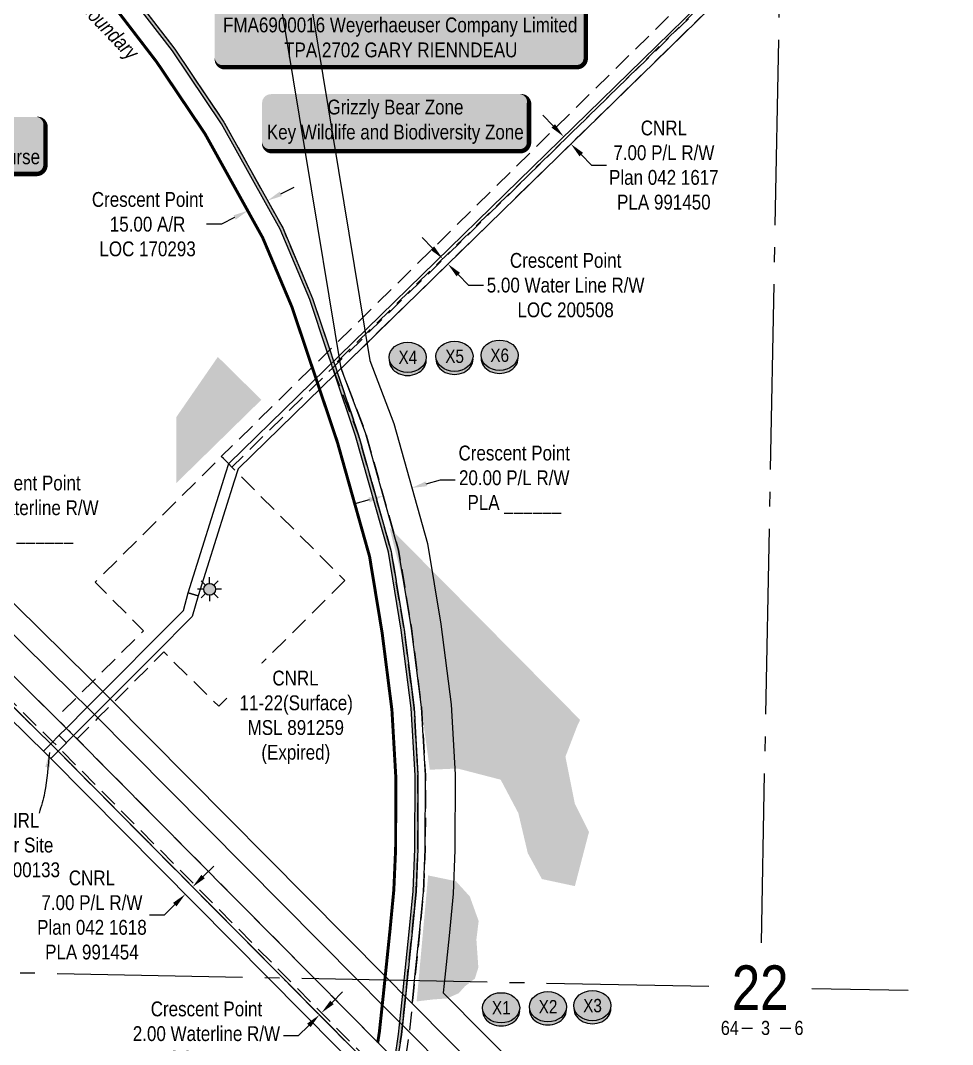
# Model space of a CAD drawing. Extents: x 407404 to 411829, y 6044942 to 6047584.
# Drawn here: x 411199 to 411828, y 6045809 to 6046500 of the extents above; entities that cross this region are included whole.
import ezdxf
from ezdxf.enums import TextEntityAlignment as Align

# ---------------------------------------------------------------- set-up
doc = ezdxf.new("R2010")
doc.units = 0
doc.header["$LTSCALE"] = 5
doc.header["$PDSIZE"] = 0.5
for name, pattern in [('DASHDOT2', [12.7, 6.35, -3.175, 0, -3.175]), ('foc-ACCESSROAD', [3.75, 2.5, -1.25]), ('foc-QUARTERLINE', [33, 25, -3, 2, -3]), ('PHANTOM', [63.5, 31.75, -6.35, 6.35, -6.35, 6.35, -6.35])]:
    doc.linetypes.add(name, pattern=pattern)
doc.layers.get('Defpoints').update_dxf_attribs({"color": 9})
for name, color, linetype in [('10', 1, 'Continuous'), ('9', 3, 'Continuous'), ('AS-WILDLIFE', 131, 'DASHDOT2'), ('AS-WILDLIFE-BLOCK', 131, 'Continuous'), ('C-AR', 13, 'foc-ACCESSROAD'), ('F-RW', 190, 'Continuous'), ('F-WS', 190, 'foc-ACCESSROAD'), ('F-WS-S', 190, 'Continuous'), ('L-QSEC', 8, 'foc-QUARTERLINE'), ('L-SECLBL', 7, 'Continuous'), ('P-CROSSINGS', 250, 'Continuous'), ('P-PROPOSED', 10, 'Continuous'), ('WETLAND FEN - H', 43, 'PHANTOM')]:
    doc.layers.add(name, color=color, linetype=linetype)
for name, color, linetype, lineweight in [('C-AR-T', 13, 'Continuous', 9), ('C-RW-T', 13, 'Continuous', 9), ('F-RW-T', 190, 'Continuous', 9), ('F-WS-T', 190, 'Continuous', 9)]:
    doc.layers.add(name, color=color, linetype=linetype, lineweight=lineweight)
doc.styles.add('240', font='ARIALN.TTF', dxfattribs={"height": 30})
doc.styles.add('80', font='ARIALN.TTF', dxfattribs={"height": 10})
doc.styles.add('80CG', font='ARIALN.TTF', dxfattribs={"height": 10})
doc.styles.add('80L', font='ARIALN.TTF', dxfattribs={"height": 10})
doc.styles.add('Crossing', font='ARIALN.TTF', dxfattribs={"height": 10})
doc.styles.add('POINTNUMBER', font='ARIALN.TTF', dxfattribs={"height": 2.5})
doc.styles.add('SIMPLEX', font='ARIALN.TTF')
doc.dimstyles.new('Compass 5 000', dxfattribs={"dimscale": 5, "dimtxt": 9, "dimasz": 2, "dimexe": 0.2, "dimexo": 0.0625, "dimgap": 0.5, "dimtad": 0, "dimtih": 1, "dimtoh": 1, "dimzin": 0, "dimdsep": 46, "dimtxsty": '80CG', "dimcen": 0.1, "dimse1": 1, "dimse2": 1, "dimclrd": 256, "dimclrt": 256, "dimaunit": 1, "dimadec": 4, "dimazin": 0, "dimtfac": 0.06, "dimtofl": 0, "dimtmove": 0, "dimatfit": 1, "dimfxl": 0.2, "dimtolj": 1, "dimtzin": 0, "dimlwd": -1, "dimarcsym": 0})

# ---------------------------------------------------------------- blocks, each defined once
blk = doc.blocks.new('L-SECLBL')
at = {"layer": '9', "color": 7}
for p, q in [((-5.08, -27.83), (-12.29, -27.83)), ((20.7, -27.83), (13.5, -27.83))]:
    blk.add_line(p, q, dxfattribs=at)
at = {"layer": '10', "color": 2, "style": 'SIMPLEX'}
blk.add_attdef('SEC', text='', height=30, dxfattribs=at).set_placement((0, 0), align=Align.MIDDLE)
at = {"layer": '10', "color": 5, "style": '80L'}
blk.add_attdef('TWP', text='', height=9.5, dxfattribs=at).set_placement((-14.43, -27.37), align=Align.MIDDLE_RIGHT)
blk.add_attdef('RGE', text='', height=9.5, dxfattribs=at).set_placement((3.62, -27.37), align=Align.MIDDLE_CENTER)
blk.add_attdef('MER', text='', height=9.5, dxfattribs=at).set_placement((23.17, -27.37), align=Align.MIDDLE_LEFT)
blk = doc.blocks.new('GAS')
h = blk.add_hatch(color=255)
h.dxf.hatch_style = 1
edge = h.paths.add_edge_path()
edge.add_arc((0, 0), 0.9, 0, 360)
for p, q in [((0, 0.81), (0, 1.62)), ((-0.81, 0), (-1.62, 0)), ((-0.57, 0.57), (-1.14, 1.14)), ((0.57, 0.57), (1.14, 1.14)), ((1.62, 0), (0.81, 0)), ((-0.57, -0.57), (-1.14, -1.14)), ((0, -0.81), (0, -1.62)), ((1.14, -1.14), (0.57, -0.57))]:
    blk.add_line(p, q)
blk.add_circle((0, 0), 0.8)
blk = doc.blocks.new('*D41')
at = {"layer": 'Defpoints', "color": 0, "transparency": 16777216}
for p in [(411564.6, 6046421.12), (411569.49, 6046416.11), (411570.17, 6046416.77)]:
    blk.add_point(p, dxfattribs=at)
at = {"layer": 'F-RW-T', "transparency": 16777216}
for p, q in [((411558.29, 6046428.93), (411551.3, 6046436.08)), ((411577.16, 6046409.62), (411584.14, 6046402.47)), ((411584.14, 6046402.47), (411594.14, 6046402.47))]:
    blk.add_line(p, q, dxfattribs=at)
for points in [[(411559.48, 6046430.1), (411557.1, 6046427.77), (411565.28, 6046421.78)], [(411578.35, 6046410.79), (411575.96, 6046408.46), (411570.17, 6046416.77)]]:
    blk.add_solid(points, dxfattribs=at)
at = {"layer": 'F-RW-T', "transparency": 16777216, "insert": (411632.88, 6046402.47), "char_height": 10, "attachment_point": 5, "style": '80CG'}
blk.add_mtext('\\A1;CNRL\\P7.00 P/L R/W\\PPlan 042 1617\\PPLA 991450', dxfattribs=at)
blk = doc.blocks.new('*D42')
at = {"layer": 'C-AR-T', "transparency": 16777216}
for p, q in [((411476.8, 6046346.53), (411469.81, 6046353.68)), ((411494.27, 6046328.65), (411501.26, 6046321.49)), ((411501.26, 6046321.49), (411511.26, 6046321.49))]:
    blk.add_line(p, q, dxfattribs=at)
for points in [[(411477.99, 6046347.69), (411475.61, 6046345.36), (411483.79, 6046339.37)], [(411495.46, 6046329.81), (411493.08, 6046327.48), (411487.28, 6046335.8)]]:
    blk.add_solid(points, dxfattribs=at)
at = {"layer": 'Defpoints', "color": 0, "transparency": 16777216}
for p in [(411484.62, 6046340.18), (411488.11, 6046336.61), (411487.28, 6046335.8)]:
    blk.add_point(p, dxfattribs=at)
at = {"layer": 'C-AR-T', "transparency": 16777216, "insert": (411566.64, 6046321.49), "char_height": 10, "attachment_point": 5, "style": '80CG'}
blk.add_mtext('\\A1;Crescent Point\\P5.00 Water Line R/W\\PLOC 200508', dxfattribs=at)
blk = doc.blocks.new('*D43')
at = {"layer": 'C-AR-T', "transparency": 16777216}
for p, q in [((411374.61, 6046383.11), (411383.51, 6046387.67)), ((411343.43, 6046367.16), (411334.53, 6046362.6)), ((411334.53, 6046362.6), (411324.53, 6046362.6))]:
    blk.add_line(p, q, dxfattribs=at)
for points in [[(411373.85, 6046384.6), (411375.37, 6046381.63), (411365.71, 6046378.56)], [(411342.67, 6046368.64), (411344.19, 6046365.67), (411352.33, 6046371.71)]]:
    blk.add_solid(points, dxfattribs=at)
at = {"layer": 'Defpoints', "color": 0, "transparency": 16777216}
for p in [(411352.33, 6046371.71), (411366.4, 6046377.19), (411353.03, 6046370.35)]:
    blk.add_point(p, dxfattribs=at)
at = {"layer": 'C-AR-T', "transparency": 16777216, "insert": (411284.77, 6046362.6), "char_height": 10, "attachment_point": 5, "style": '80CG'}
blk.add_mtext('\\A1;Crescent Point\\P15.00 A/R\\PLOC 170293', dxfattribs=at)
blk = doc.blocks.new('*D49')
at = {"layer": 'Defpoints', "color": 0, "transparency": 16777216}
for p in [(411311.79, 6045919.02), (411306.85, 6045914.13), (411310.21, 6045910.74)]:
    blk.add_point(p, dxfattribs=at)
at = {"layer": 'F-RW-T', "transparency": 16777216}
for p, q in [((411322.25, 6045922.67), (411329.36, 6045929.71)), ((411303.1, 6045903.71), (411296, 6045896.67)), ((411296, 6045896.67), (411286, 6045896.67))]:
    blk.add_line(p, q, dxfattribs=at)
for points in [[(411321.08, 6045923.86), (411323.42, 6045921.49), (411315.15, 6045915.64)], [(411301.93, 6045904.89), (411304.27, 6045902.52), (411310.21, 6045910.74)]]:
    blk.add_solid(points, dxfattribs=at)
at = {"layer": 'F-RW-T', "transparency": 16777216, "insert": (411247.25, 6045896.67), "char_height": 10, "attachment_point": 5, "style": '80CG'}
blk.add_mtext('\\A1;CNRL\\P7.00 P/L R/W\\PPlan 042 1618\\PPLA 991454', dxfattribs=at)
blk = doc.blocks.new('*U61')
h = blk.add_hatch(color=255)
edge = h.paths.add_edge_path()
edge.add_line((-84, -20), (84, -20))
edge.add_arc((84, -14), 6, 270, 360)
edge.add_line((90, -14), (90, 12.5))
edge.add_arc((84, 12.5), 6, 0, 90)
edge.add_line((84, 18.5), (-84, 18.5))
edge.add_arc((-84, 12.5), 6, 90, 180)
edge.add_line((-90, 12.5), (-90, -14))
edge.add_arc((-84, -14), 6, 180, 270)
at = {"color": 131, "flags": 128}
blk.add_lwpolyline([(-84, -20, 3, 3, 0), (84, -20, 3, 3, 0.414214), (90, -14, 3, 3, 0), (90, 12.5, 3, 0, 0.414214), (84, 18.5, 0, 0, 0), (-84, 18.5, 0, 0, 0.414214), (-90, 12.5, 0, 0, 0), (-90, -14, 0, 3, 0.414214)], format="xyseb", close=True, dxfattribs=at)
at = {"color": 131, "style": '80'}
blk.add_attdef('ENTER_TEXT_001', (-35.99, -5), '', height=10, dxfattribs=at)
blk = doc.blocks.new('*U57')
h = blk.add_hatch(color=255)
edge = h.paths.add_edge_path()
edge.add_line((-119, -28.5), (119, -28.5))
edge.add_arc((119, -22.5), 6, 270, 360)
edge.add_line((125, -22.5), (125, 21))
edge.add_arc((119, 21), 6, 0, 90)
edge.add_line((119, 27), (-119, 27))
edge.add_arc((-119, 21), 6, 90, 180)
edge.add_line((-125, 21), (-125, -22.5))
edge.add_arc((-119, -22.5), 6, 180, 270)
at = {"color": 44, "flags": 128}
blk.add_lwpolyline([(-119, -28.5, 3, 3, 0), (119, -28.5, 3, 3, 0.414214), (125, -22.5, 3, 3, 0), (125, 21, 3, 0, 0.414214), (119, 27, 0, 0, 0), (-119, 27, 0, 0, 0.414214), (-125, 21, 0, 0, 0), (-125, -22.5, 0, 3, 0.414214)], format="xyseb", close=True, dxfattribs=at)
at = {"color": 44, "style": '80'}
blk.add_attdef('ENTER_TEXT_001', (-35.99, -5), '', height=10, dxfattribs=at)
blk = doc.blocks.new('*U63')
h = blk.add_hatch(color=255)
edge = h.paths.add_edge_path()
edge.add_line((-64, -20), (64, -20))
edge.add_arc((64, -14), 6, 270, 360)
edge.add_line((70, -14), (70, 12.5))
edge.add_arc((64, 12.5), 6, 0, 90)
edge.add_line((64, 18.5), (-64, 18.5))
edge.add_arc((-64, 12.5), 6, 90, 180)
edge.add_line((-70, 12.5), (-70, -14))
edge.add_arc((-64, -14), 6, 180, 270)
at = {"color": 131, "flags": 128}
blk.add_lwpolyline([(-64, -20, 3, 3, 0), (64, -20, 3, 3, 0.414214), (70, -14, 3, 3, 0), (70, 12.5, 3, 0, 0.414214), (64, 18.5, 0, 0, 0), (-64, 18.5, 0, 0, 0.414214), (-70, 12.5, 0, 0, 0), (-70, -14, 0, 3, 0.414214)], format="xyseb", close=True, dxfattribs=at)
at = {"color": 131, "style": '80'}
blk.add_attdef('ENTER_TEXT_001', (-35.99, -5), '', height=10, dxfattribs=at)
blk = doc.blocks.new('*D68')
at = {"layer": 'C-RW-T', "transparency": 16777216}
for p, q in [((411472.61, 6046187.48), (411482.23, 6046190.19)), ((411482.23, 6046190.19), (411492.23, 6046190.19)), ((411434.11, 6046176.65), (411424.48, 6046173.94))]:
    blk.add_line(p, q, dxfattribs=at)
for points in [[(411472.15, 6046189.09), (411473.06, 6046185.88), (411462.98, 6046184.78)], [(411433.66, 6046178.26), (411434.56, 6046175.05), (411443.74, 6046179.36)]]:
    blk.add_solid(points, dxfattribs=at)
at = {"layer": 'Defpoints', "color": 0, "transparency": 16777216}
for p in [(411462.98, 6046184.78), (411463.89, 6046181.53), (411444.65, 6046176.12)]:
    blk.add_point(p, dxfattribs=at)
at = {"layer": 'C-RW-T', "transparency": 16777216, "insert": (411531.99, 6046190.19), "char_height": 10, "attachment_point": 5, "style": '80CG'}
blk.add_mtext('\\A1;Crescent Point\\P20.00 P/L R/W\\PPLA ______', dxfattribs=at)
blk = doc.blocks.new('*D73')
at = {"layer": 'C-RW-T', "transparency": 16777216}
for p, q in [((411108.79, 6046138.19), (411140.15, 6046169.99)), ((411140.15, 6046169.99), (411150.15, 6046169.99)), ((411093.34, 6046122.52), (411086.32, 6046115.4))]:
    blk.add_line(p, q, dxfattribs=at)
for points in [[(411107.6, 6046139.36), (411109.98, 6046137.02), (411101.77, 6046131.07)], [(411092.16, 6046123.69), (411094.53, 6046121.35), (411100.36, 6046129.64)]]:
    blk.add_solid(points, dxfattribs=at)
at = {"layer": 'Defpoints', "color": 0, "transparency": 16777216}
for p in [(410936.87, 6046290.87), (410938.27, 6046292.3), (411101.77, 6046131.07)]:
    blk.add_point(p, dxfattribs=at)
at = {"layer": 'C-RW-T', "transparency": 16777216, "insert": (411202.1, 6046169.99), "char_height": 10, "attachment_point": 5, "style": '80CG'}
blk.add_mtext('\\A1;Crescent Point\\P2.00 Waterline R/W\\PLOC ______', dxfattribs=at)
blk = doc.blocks.new('*D74')
at = {"layer": 'C-RW-T', "transparency": 16777216}
for p, q in [((411409.15, 6045837.78), (411416.25, 6045844.81)), ((411393.53, 6045822.3), (411386.42, 6045815.27)), ((411386.42, 6045815.27), (411376.42, 6045815.27))]:
    blk.add_line(p, q, dxfattribs=at)
for points in [[(411407.97, 6045838.96), (411410.32, 6045836.59), (411402.04, 6045830.74)], [(411392.35, 6045823.49), (411394.7, 6045821.12), (411400.63, 6045829.34)]]:
    blk.add_solid(points, dxfattribs=at)
at = {"layer": 'Defpoints', "color": 0, "transparency": 16777216}
for p in [(411400.63, 6045829.34), (411401.17, 6045828.79), (411402.58, 6045830.19)]:
    blk.add_point(p, dxfattribs=at)
at = {"layer": 'C-RW-T', "transparency": 16777216, "insert": (411324.47, 6045815.27), "char_height": 10, "attachment_point": 5, "style": '80CG'}
blk.add_mtext('\\A1;Crescent Point\\P2.00 Waterline R/W\\PLOC ______', dxfattribs=at)
blk = doc.blocks.new('xing2')
h = blk.add_hatch(color=50)
h.dxf.hatch_style = 1
edge = h.paths.add_edge_path()
edge.add_ellipse((0, 0), major_axis=(-12.5, 0), ratio=0.816297, start_angle=0, end_angle=360)
h = blk.add_hatch(color=250)
h.dxf.hatch_style = 1
edge = h.paths.add_edge_path()
edge.add_ellipse((0, -2.05), major_axis=(-12.5, 0), ratio=0.816297, start_angle=0, end_angle=180)
edge.add_line((12.5, -2.05), (12.5, 0))
edge.add_ellipse((0, 0), major_axis=(-12.5, 0), ratio=0.816297, start_angle=0, end_angle=180, ccw=False)
edge.add_line((-12.5, 0), (-12.5, -2.05))
at = {"color": 250}
blk.add_ellipse((0, 0), major_axis=(-12.5, 0), ratio=0.816297, dxfattribs=at)
blk.add_ellipse((0, -2.05), major_axis=(-12.5, 0), ratio=0.816297, start_param=0, end_param=3.141593, dxfattribs=at)
at = {"color": 250, "style": 'Crossing'}
blk.add_attdef('CROSSING', text='', height=9, dxfattribs=at).set_placement((0.09, 0.02), align=Align.MIDDLE_CENTER)
at = {"color": 250, "style": 'Crossing', "flags": 1}
for tag, p in [('OWNER', (0.09, -12.49)), ('DESCRIPTION', (0.09, -25.77)), ('LOCATION', (0.09, -39.3)), ('DWG_REF', (0.09, -52.84))]:
    blk.add_attdef(tag, text='', height=9, dxfattribs=at).set_placement(p, align=Align.MIDDLE_CENTER)

msp = doc.modelspace()

# ---------------------------------------------------------------- hatches: boundary and pattern name
at = {"layer": 'WETLAND FEN - H', "transparency": 33554495}
h = msp.add_hatch(color=256, dxfattribs=at)
h.dxf.hatch_style = 1
h.paths.add_polyline_path([(411361.493, 6046244.203), (411356.955, 6046248.679), (411332.161, 6046273.134), (411304.056, 6046232.382), (411304.056, 6046187.932)])
h = msp.add_hatch(color=256, dxfattribs=at)
h.dxf.hatch_style = 1
h.paths.add_polyline_path([(411447.85, 6046158.092), (411458.36, 6046116.41), (411475.097, 6045994.697), (411493.766, 6045995.522), (411522.859, 6045987.976), (411534.773, 6045965.417), (411541.123, 6045938.43), (411550.648, 6045920.967), (411572.873, 6045916.205), (411582.398, 6045952.717), (411572.873, 6045971.767), (411566.523, 6046003.517), (411574.461, 6046024.155), (411576.421, 6046028.321), (411574.936, 6046029.82)])
h = msp.add_hatch(color=256, dxfattribs=at)
h.dxf.hatch_style = 1
h.paths.add_polyline_path([(411506.488, 6045880.163), (411508.008, 6045892.657), (411502.035, 6045909.241), (411492.679, 6045919.524), (411473.947, 6045923.412), (411466.268, 6045839.223), (411466.357, 6045838.468), (411477.58, 6045839.796), (411486.522, 6045840.398), (411494.507, 6045843.904), (411498.793, 6045848.639), (411505.465, 6045853.795), (411507.798, 6045861.259)])

# ---------------------------------------------------------------- linework, layer by layer
at = {"layer": 'C-AR', "flags": 128}
for points in [[(411827.273, 6047374.115), (411788.023, 6047350.575), (411752.208, 6047330.567), (411732.233, 6047320.832), (411726.251, 6047317.687), (411725.352, 6047317.478), (411711.849, 6047310.897), (411702.584, 6047306.381), (411682.286, 6047296.488), (411661.024, 6047282.904), (411631.508, 6047263.964), (411629.123, 6047261.396), (411626.429, 6047258.47), (411625.055, 6047256.959), (411623.878, 6047254.072), (411621.731, 6047248.805), (411620.293, 6047240.499), (411620.287, 6047239.505), (411616.467, 6047218.389), (411612.763, 6047196.984), (411605.092, 6047152.652), (411603.747, 6047144.882), (411606.351, 6047137.338), (411607.599, 6047133.725), (411612.465, 6047129.242), (411614.086, 6047128.363), (411615.146, 6047127.787), (411616.717, 6047126.934), (411629.128, 6047126.478), (411645.108, 6047127.608), (411706.462, 6047132.712), (411709.774, 6047131.376), (411722.546, 6047126.222), (411726.781, 6047124.514), (411729.817, 6047123.289), (411736.229, 6047118.315), (411756.683, 6047102.445), (411777.468, 6047082.19), (411785.592, 6047071.67), (411787.199, 6047067.395), (411794.653, 6047047.691), (411795.31, 6047025.471), (411796.727, 6046977.531), (411798.782, 6046908), (411794.242, 6046772.464), (411791.13, 6046680.659), (411791.025, 6046675.251), (411786.619, 6046650.581), (411785.148, 6046642.563), (411784.738, 6046641.683), (411778.383, 6046629.979), (411776.842, 6046627.141), (411711.651, 6046562.99), (411570.407, 6046423.991), (411409.693, 6046265.846), (411398.022, 6046254.362), (411341.552, 6046198.8), (411339.547, 6046201.033), (411334.508, 6046205.891), (411394.138, 6046264.563), (411405.809, 6046276.047), (411711.927, 6046577.285), (411768.769, 6046633.22), (411775.63, 6046645.857), (411776.503, 6046650.782), (411781.019, 6046676.296), (411781.173, 6046680.858), (411788.781, 6046908.02), (411784.711, 6047045.721), (411776.764, 6047066.731), (411769.984, 6047075.526), (411750.11, 6047094.893), (411724.788, 6047114.54), (411722.339, 6047115.528), (411704.919, 6047122.556), (411629.307, 6047116.344), (411613.963, 6047117.056), (411606.606, 6047121.05), (411598.973, 6047128.079), (411593.46, 6047144.051), (411610.359, 6047241.71), (411611.798, 6047250.031), (411612.066, 6047251.576), (411613.98, 6047256.271), (411616.476, 6047262.393), (411616.964, 6047262.926), (411625.137, 6047271.838), (411677.389, 6047305.221), (411706.924, 6047319.616), (411720.427, 6047326.197), (411726.472, 6047329.144), (411747.577, 6047339.429), (411783.014, 6047359.226), (411827.501, 6047385.907)], [(411697.272, 6044943.346), (411680.808, 6044968.157), (411631.361, 6045042.668), (411630.504, 6045044.852), (411569.875, 6045199.647), (411580.221, 6045271.112), (411636.165, 6045450.97), (411674.652, 6045542.766), (411677.576, 6045549.742), (411683.848, 6045564.703), (411453.164, 6045797.516), (411455.976, 6045816.155), (411456.642, 6045822.429), (411458.675, 6045841.458), (411459.814, 6045852.632), (411463.161, 6045885.123), (411465.786, 6045912.655), (411467.044, 6045941.333), (411467.109, 6045990.846), (411464.468, 6046036.417), (411457.761, 6046089.227), (411449.104, 6046141.776), (411426.986, 6046220.43), (411411.318, 6046261.579), (411409.377, 6046266.676), (411711.631, 6046561.97), (411782.877, 6046631.577), (411790.393, 6046650.506), (411792.839, 6046656.669), (411793.129, 6046680.62), (411797.729, 6047060.223), (411722.642, 6047131.149), (411719.655, 6047133.971), (411626.553, 6047128.462), (411614.609, 6047127.755), (411613.442, 6047129.11), (411602.655, 6047141.627), (411628.771, 6047259.801), (411629.424, 6047262.758), (411712.526, 6047309.699), (411725.581, 6047317.074), (411726.246, 6047317.45), (411827.281, 6047374.522)], [(411827.168, 6047368.718), (411728.039, 6047312.722), (411726.134, 6047311.646), (411714.984, 6047305.347), (411633.823, 6047259.501), (411627.717, 6047231.83), (411608.073, 6047142.979), (411616.797, 6047132.89), (411721.553, 6047139.089), (411722.773, 6047137.934), (411802.753, 6047062.317), (411798.127, 6046680.521), (411797.826, 6046655.683), (411795.729, 6046650.4), (411787.13, 6046628.743), (411711.493, 6046554.848), (411415.216, 6046265.387), (411431.737, 6046221.997), (411454.005, 6046142.87), (411462.715, 6046089.951), (411469.448, 6046036.876), (411472.108, 6045990.987), (411472.034, 6045941.216), (411470.773, 6045912.307), (411468.135, 6045884.628), (411464.829, 6045852.533), (411463.628, 6045840.884), (411463.212, 6045836.971), (411461.182, 6045817.848), (411460.934, 6045815.518), (411458.483, 6045799.259), (411689.754, 6045565.85), (411687.66, 6045560.855), (411681.387, 6045545.896), (411640.865, 6045449.252), (411585.11, 6045269.999), (411575.012, 6045200.232), (411635.899, 6045044.746), (411680.977, 6044976.94), (411703.351, 6044943.226)], [(411679.032, 6044943.707), (411617.977, 6045035.71), (411614.271, 6045045.171), (411554.463, 6045197.87), (411565.547, 6045274.434), (411622.056, 6045456.108), (411663.225, 6045554.302), (411666.145, 6045561.271), (411437.224, 6045792.346), (411375.921, 6045854.29), (411224.428, 6046007.208), (411219.487, 6046012.173), (411210.212, 6046021.319), (411184.135, 6046047.032), (411178.151, 6046052.933), (411170.899, 6046060.084), (411181.4, 6046070.689), (411220.778, 6046031.851), (411223.061, 6046029.599), (411227.797, 6046024.919), (411229.97, 6046022.771), (411234.945, 6046017.769), (411237.217, 6046015.484), (411397.34, 6045853.866), (411440.003, 6045810.803), (411441.096, 6045818.066), (411443.022, 6045836.173), (411443.74, 6045842.965), (411444.767, 6045852.929), (411445.03, 6045855.456), (411448.236, 6045886.603), (411450.818, 6045913.694), (411452.038, 6045941.667), (411452.11, 6045990.423), (411449.524, 6046035.037), (411442.924, 6046087.068), (411434.454, 6046138.525), (411412.73, 6046215.72), (411400.773, 6046251.277), (411399.31, 6046255.63), (411398.299, 6046258.636), (411395.767, 6046266.166), (411382.067, 6046306.908), (411362.374, 6046353.557), (411323.495, 6046423.608), (411290.961, 6046471.984), (411257.468, 6046515.667), (411217.054, 6046560.91), (411185.217, 6046591.653), (411143.447, 6046627.209), (411110.362, 6046651.777), (411092.432, 6046664.328), (411089.669, 6046666.268), (411068.529, 6046680.098), (411046.963, 6046693.255), (411043.04, 6046695.478), (411024.993, 6046705.723), (411003.951, 6046717.637), (410970.399, 6046737.086), (410944.238, 6046754.708), (410921.631, 6046768.418), (410912.912, 6046773.706), (410891.796, 6046785.509), (410885.827, 6046788.846), (410833.205, 6046814.644), (410779.154, 6046835.329), (410734.799, 6046849.723), (410674.033, 6046866.317), (410626.259, 6046876.896), (410598.976, 6046881.083), (410584.112, 6046883.468), (410547.791, 6046919.707), (410532.181, 6046935.283), (410487.459, 6046979.905), (410476.843, 6046990.498), (410484.501, 6046998.17), (410487.435, 6047001.109), (410498.053, 6046990.515), (410547.69, 6046940.988), (410563.3, 6046925.413), (410584.05, 6046904.708), (410591.354, 6046897.421), (410599.019, 6046896.245), (410629.021, 6046891.642), (410677.631, 6046880.877), (410739.091, 6046864.093), (410784.151, 6046849.471), (410839.197, 6046828.405), (410892.127, 6046802.456), (410892.79, 6046802.131), (410920.459, 6046786.664), (410921.969, 6046785.748), (410952.318, 6046767.343), (410978.356, 6046749.804), (411011.405, 6046730.647), (411032.38, 6046718.77), (411054.57, 6046706.178), (411073.081, 6046694.881), (411076.54, 6046692.775), (411098.076, 6046678.685), (411119.262, 6046663.795), (411152.787, 6046638.949), (411195.294, 6046602.765), (411227.867, 6046571.311), (411269.025, 6046525.236), (411303.143, 6046480.738), (411336.294, 6046431.444), (411375.874, 6046360.129), (411395.984, 6046312.493), (411407.648, 6046277.856), (411410.204, 6046270.266), (411410.909, 6046268.172), (411411.194, 6046267.324), (411412.681, 6046262.91), (411426.986, 6046220.43), (411449.111, 6046141.78), (411457.765, 6046089.229), (411464.468, 6046036.417), (411467.109, 6045990.846), (411467.04, 6045941.331), (411465.786, 6045912.655), (411463.161, 6045885.123), (411459.814, 6045852.632), (411458.669, 6045841.44), (411456.642, 6045822.429), (411455.976, 6045816.155), (411453.165, 6045797.517), (411683.848, 6045564.703), (411677.576, 6045549.742), (411674.652, 6045542.766), (411636.165, 6045450.97), (411580.221, 6045271.112), (411569.875, 6045199.647), (411630.504, 6045044.852), (411631.361, 6045042.669), (411680.808, 6044968.157), (411697.272, 6044943.346)]]:
    msp.add_lwpolyline(points, dxfattribs=at)
at = {"layer": 'C-RW-T'}
for points in [[(411134.882, 6047567.693), (411290.487, 6047144.727), (411434.614, 6046270.623), (411450.739, 6046228.274), (411473.55, 6046147.214), (411482.501, 6046092.834), (411489.366, 6046038.715), (411492.1, 6045991.551), (411492.025, 6045940.765), (411490.723, 6045910.922), (411488.029, 6045882.656), (411484.714, 6045850.483), (411484.079, 6045844.319), (411707.325, 6045619.166), (411755, 6045571.056), (411730.542, 6045515.863), (411708.992, 6045464.43), (411694.462, 6045429.749), (411641.079, 6045258.068), (411567.633, 6045281.138), (411565.547, 6045274.434), (411554.463, 6045197.87), (411617.977, 6045035.71), (411679.032, 6044943.707)], [(411654.72, 6044944.188), (411600.141, 6045026.434), (411533.921, 6045195.502), (411545.989, 6045278.862), (411554.497, 6045306.218), (411627.942, 6045283.149), (411675.655, 6045436.595), (411690.554, 6045472.156), (411712.182, 6045523.776), (411731.194, 6045566.678), (411693.125, 6045605.095), (411463.212, 6045836.971), (411463.628, 6045840.884), (411464.829, 6045852.533), (411468.135, 6045884.628), (411470.773, 6045912.307), (411472.034, 6045941.216), (411472.108, 6045990.987), (411469.448, 6046036.876), (411462.715, 6046089.951), (411454.005, 6046142.87), (411431.737, 6046221.997), (411415.216, 6046265.387), (411271.071, 6047139.604)]]:
    msp.add_lwpolyline(points, dxfattribs=at)
at = {"layer": 'F-RW'}
for points in [[(411711.493, 6046554.848), (411345.784, 6046197.559), (411343.193, 6046189.322), (411318.86, 6046111.974), (411312.185, 6046114.079), (411337.621, 6046194.912), (411339.642, 6046201.335), (411711.686, 6046564.816)], [(410803.091, 6046492.925), (410884.519, 6046412.619), (410894.641, 6046402.636), (410914.117, 6046383.428), (411245.53, 6046056.557), (411254.69, 6046047.535), (411259.64, 6046042.54), (411445.032, 6045855.455), (411447.584, 6045852.874), (411458.675, 6045841.458), (411463.212, 6045836.971), (411693.125, 6045605.095), (411731.194, 6045566.678), (411712.182, 6045523.776), (411690.554, 6045472.156), (411675.655, 6045436.595), (411621.307, 6045261.809), (411613.025, 6045204.606), (411668.834, 6045062.14), (411680.966, 6045043.858), (411682.234, 6045041.948), (411748.341, 6044942.337)], [(411730.107, 6044942.697), (411681.725, 6045015.601), (411662.733, 6045044.217), (411655.457, 6045055.182), (411597.618, 6045202.83), (411606.638, 6045265.13), (411661.566, 6045441.779), (411691.341, 6045512.834), (411698.371, 6045529.61), (411713.443, 6045563.287), (411692.721, 6045584.198), (411461.182, 6045817.848), (411456.642, 6045822.429), (411443.023, 6045836.172), (411426.053, 6045853.299), (411249.055, 6046031.921), (411244.072, 6046036.951), (411234.934, 6046045.964), (410913.714, 6046362.767), (410884.116, 6046391.958), (410802.221, 6046472.724)], [(410802.221, 6046472.724), (410884.116, 6046391.958), (410913.714, 6046362.767), (411234.934, 6046045.964), (411244.072, 6046036.951), (411249.055, 6046031.921), (411426.053, 6045853.299), (411443.023, 6045836.172), (411456.642, 6045822.429), (411461.182, 6045817.848), (411692.721, 6045584.198), (411713.443, 6045563.287), (411698.371, 6045529.61), (411691.341, 6045512.834), (411661.566, 6045441.779), (411606.638, 6045265.13), (411597.618, 6045202.83), (411655.457, 6045055.182), (411662.733, 6045044.217), (411681.725, 6045015.601), (411730.107, 6044942.697)], [(411705.786, 6044943.178), (411681.045, 6044980.458), (411638.414, 6045044.696), (411637.615, 6045045.902), (411577.068, 6045200.46), (411587.072, 6045269.559), (411642.752, 6045448.627), (411679.949, 6045537.393), (411682.914, 6045544.355), (411689.808, 6045558.687), (411687.66, 6045560.855), (411683.848, 6045564.703), (411453.164, 6045797.516), (411440.004, 6045810.798), (411397.331, 6045853.867), (411234.943, 6046017.764), (411229.952, 6046022.801), (411220.778, 6046031.851), (411181.4, 6046070.688), (410913.176, 6046335.243), (410883.579, 6046364.436), (410801.063, 6046445.82)], [(410800.194, 6046425.646), (410883.176, 6046343.817), (410912.774, 6046314.629), (411210.212, 6046021.319), (411219.487, 6046012.173), (411225.198, 6046017.908), (411230.01, 6046022.743), (411244.112, 6046036.91), (411309.11, 6046102.203), (411312.185, 6046114.079), (411318.86, 6046111.974), (411314.898, 6046097.974), (411289.522, 6046072.517), (411249.055, 6046031.921), (411234.943, 6046017.764), (411224.43, 6046007.226), (411219.531, 6046002.302), (411214.549, 6046007.215), (411205.256, 6046016.378), (410912.586, 6046304.991), (410882.988, 6046334.179), (410799.788, 6046416.223)], [(411636.165, 6045450.97), (411674.652, 6045542.766), (411667, 6045550.491), (411365.919, 6045854.487), (411219.531, 6046002.302), (411224.439, 6046007.232), (411375.921, 6045854.29), (411669.922, 6045557.469), (411677.576, 6045549.742), (411681.387, 6045545.896), (411682.914, 6045544.355), (411679.949, 6045537.393), (411642.752, 6045448.627)]]:
    msp.add_lwpolyline(points, dxfattribs=at)
at = {"layer": 'F-WS', "flags": 128}
for points in [[(411417.806, 6046122.325), (411332.719, 6046037.543), (411295.714, 6046074.161), (411261.904, 6046040.256), (411251.316, 6046029.639), (411237.215, 6046015.478), (411234.944, 6046017.767), (411229.962, 6046022.777), (411223.061, 6046029.599), (411237.217, 6046043.712), (411247.83, 6046054.292), (411282.039, 6046088.396), (411249.421, 6046121.108), (411334.508, 6046205.891), (411339.571, 6046201.109), (411341.565, 6046198.812), (411345.071, 6046195.294), (411417.806, 6046122.325)], [(411230.115, 6046012.929), (411224.43, 6046007.226), (411219.531, 6046002.302), (411214.549, 6046007.215), (411219.487, 6046012.173), (411225.198, 6046017.908), (411230.115, 6046012.929)]]:
    msp.add_lwpolyline(points, close=True, dxfattribs=at)
at = {"layer": 'L-QSEC'}
for p, q in [((411713.373, 6046652.038), (411698.401, 6045877.919)), ((410893.933, 6045863.845), (411663.3, 6045848.619)), ((411732.539, 6045847.248), (411797.713, 6045845.958))]:
    msp.add_line(p, q, dxfattribs=at)

# ---------------------------------------------------------------- block references
at = {"layer": 'AS-WILDLIFE-BLOCK'}
ref = msp.add_blockref('*U61', (411451.981, 6046431.846), dxfattribs=dict(at, xscale=1.000002621153126, yscale=1.000002621153126, zscale=1.000002621153126))
ref.add_attrib('ENTER_TEXT_001', 'Grizzly Bear Zone', (411406.07, 6046436.646), dxfattribs={"layer": '0', "color": 131, "height": 10.00003, "style": '80'})
ref.add_attrib('ENTER_TEXT_002', 'Key Wildlife and Biodiversity Zone', (411365.207, 6046419.809), dxfattribs={"layer": '0', "color": 131, "height": 10.00003, "style": '80'})
ref = msp.add_blockref('*U63', (411145.889, 6046416.517), dxfattribs=dict(at, xscale=1.000440123623586, yscale=1.000440123623586, zscale=1.000440123623586))
ref.add_attrib('ENTER_TEXT_001', 'Trumpeter Swan', (411103.794, 6046419.93), dxfattribs={"layer": '0', "color": 131, "height": 10.0044, "style": '80'})
ref.add_attrib('ENTER_TEXT_002', 'Waterbodies/Watercourse', (411079.813, 6046403.086), dxfattribs={"layer": '0', "color": 131, "height": 10.0044, "style": '80'})
at = {"layer": 'F-RW-T'}
ref = msp.add_blockref('*U57', (411455.174, 6046497.046), dxfattribs=dict(at, xscale=1.000440123623586, yscale=1.000440123623586, zscale=1.000440123623586))
ref.add_attrib('ENTER_TEXT_001', 'DTLG910005 Norbord Inc.', (411387.706, 6046508.892), dxfattribs={"layer": '0', "color": 44, "height": 10.0044, "style": '80'})
ref.add_attrib('ENTER_TEXT_002', 'FMA6900016 Weyerhaeuser Company Limited', (411335.667, 6046492.04), dxfattribs={"layer": '0', "color": 44, "height": 10.0044, "style": '80'})
ref.add_attrib('ENTER_TEXT_003', 'TPA 2702 GARY RIENNDEAU', (411376.855, 6046475.189), dxfattribs={"layer": '0', "color": 44, "height": 10.0044, "style": '80'})
at = {"layer": 'F-WS-S', "color": 2, "xscale": 5.002200618117948, "yscale": 5.002200618117948, "zscale": 5.002200618117948}
msp.add_blockref('GAS', (411326.614, 6046116.38), dxfattribs=at)
at = {"layer": 'L-SECLBL', "color": 3}
msp.add_blockref('L-SECLBL', (411697.821, 6045847.937), dxfattribs=at).add_auto_attribs({'SEC': '22', 'TWP': '64', 'RGE': '3', 'MER': '6'})
at = {"layer": 'P-CROSSINGS', "color": 2}
for p, values in [((411460.18, 6046272.864), {'CROSSING': 'X4'}), ((411491.7, 6046273.553), {'CROSSING': 'X5'}), ((411522.104, 6046274.237), {'CROSSING': 'X6'}), ((411523.177, 6045834.129), {'CROSSING': 'X1'}), ((411554.696, 6045834.818), {'CROSSING': 'X2'}), ((411584.7, 6045835.608), {'CROSSING': 'X3'})]:
    msp.add_blockref('xing2', p, dxfattribs=at).add_auto_attribs(values)

# ---------------------------------------------------------------- texts
at = {"layer": 'AS-WILDLIFE', "insert": (411216.622, 6046536.065), "char_height": 10.0044, "attachment_point": 5, "rotation": 313.744248, "style": '240'}
msp.add_mtext_dynamic_manual_height_columns('{\\fArial Narrow|b0|i1|c0|p34;800m Trumpeter Swan Boundary}', width=169.60845, gutter_width=45.02, heights=[0], dxfattribs=at)
at = {"layer": 'F-WS-T', "insert": (411166.005, 6045965.57), "char_height": 10.0044, "attachment_point": 1, "style": 'POINTNUMBER'}
msp.add_mtext_dynamic_manual_height_columns('\\pi14.597;CNRL\\P\\pi5.5546;Riser Site\\P\\pi1.0983;PIL 000133', width=59.40462, gutter_width=37.484, heights=[0], dxfattribs=at)

# ---------------------------------------------------------------- dimensions: what is measured, and where the dimension line sits
at = {"layer": 'C-AR-T'}
dim = msp.add_linear_dim(base=(411352.331, 6046371.711), p1=(411366.404, 6046377.193), p2=(411353.028, 6046370.348), angle=207.101896, text='Crescent Point\\P15.00 A/R\\PLOC 170293', dimstyle='Compass 5 000', dxfattribs=at)
dim.commit()
dim.dimension.update_dxf_attribs({"geometry": '*D43', "text_midpoint": (411284.766, 6046362.6), "dimtype": 161})
dim = msp.add_aligned_dim(p1=(411484.617, 6046340.184), p2=(411488.11, 6046336.608), distance=-1.158, text='Crescent Point\\P5.00 Water Line R/W\\PLOC 200508', dimstyle='Compass 5 000', dxfattribs=at)
dim.commit()
dim.dimension.update_dxf_attribs({"geometry": '*D42', "text_midpoint": (411566.643, 6046321.493)})
at = {"layer": 'C-RW-T'}
dim = msp.add_linear_dim(base=(411101.768, 6046131.066), p1=(410936.865, 6046290.873), p2=(410938.269, 6046292.297), angle=45.400129, text='Crescent Point\\P2.00 Waterline R/W\\PLOC ______', dimstyle='Compass 5 000', dxfattribs=at)
dim.commit()
dim.dimension.update_dxf_attribs({"geometry": '*D73', "text_midpoint": (411202.101, 6046169.991), "dimtype": 161})
at = {"layer": 'C-RW-T', "color": 5}
dim = msp.add_aligned_dim(p1=(411444.648, 6046176.119), p2=(411463.892, 6046181.534), distance=3.367, text='Crescent Point\\P20.00 P/L R/W\\PPLA ______', dimstyle='Compass 5 000', dxfattribs=at)
dim.commit()
dim.dimension.update_dxf_attribs({"geometry": '*D68', "text_midpoint": (411531.993, 6046190.193)})
at = {"layer": 'C-RW-T'}
dim = msp.add_aligned_dim(p1=(411402.584, 6045830.191), p2=(411401.174, 6045828.794), distance=-0.771, text='Crescent Point\\P2.00 Waterline R/W\\PLOC ______', dimstyle='Compass 5 000', dxfattribs=at)
dim.commit()
dim.dimension.update_dxf_attribs({"geometry": '*D74', "text_midpoint": (411324.475, 6045815.267)})
at = {"layer": 'F-RW-T'}
dim = msp.add_aligned_dim(p1=(411564.601, 6046421.116), p2=(411569.49, 6046416.112), distance=0.948, text='CNRL\\P7.00 P/L R/W\\PPlan 042 1617\\PPLA 991450', dimstyle='Compass 5 000', dxfattribs=at)
dim.commit()
dim.dimension.update_dxf_attribs({"geometry": '*D41', "text_midpoint": (411632.879, 6046402.469)})
dim = msp.add_linear_dim(base=(411310.206, 6045910.743), p1=(411311.79, 6045919.025), p2=(411306.85, 6045914.132), angle=224.72186, text='CNRL\\P7.00 P/L R/W\\PPlan 042 1618\\PPLA 991454', dimstyle='Compass 5 000', dxfattribs=at)
dim.commit()
dim.dimension.update_dxf_attribs({"geometry": '*D49', "text_midpoint": (411247.247, 6045896.67), "dimtype": 161})

# ---------------------------------------------------------------- leaders
at = {"layer": 'F-WS-T', "path_type": 1}
msp.add_leader([(411218.633, 6046006.291), (411215.33, 6045979.139), (411211.748, 6045965.437)], dimstyle='Compass 5 000', override={"dimgap": 0.5, "dimtad": 0, "dimzin": 1, "dimclrd": 256}, dxfattribs=at)

# ---------------------------------------------------------------- next in the draw order: texts
at = {"layer": 'F-WS-T', "insert": (411346.532, 6046061.518), "char_height": 10.0044, "attachment_point": 1, "style": 'POINTNUMBER', "bg_fill": 2}
msp.add_mtext_dynamic_manual_height_columns('\\pi22.398;CNRL\\P\\pi0.24674;11-22(Surface)\\P\\pi5.6925;MSL 891259\\P\\pi14.953;(Expired)', width=75.00784, gutter_width=37.484, heights=[0], dxfattribs=at)

# ---------------------------------------------------------------- next in the draw order: hatches: boundary and pattern name
at = {"layer": 'P-PROPOSED'}
h = msp.add_hatch(color=256, dxfattribs=at)
h.dxf.hatch_style = 1
h.paths.add_polyline_path([(410481.854, 6047006.676), (410498.052, 6046990.514), (410547.69, 6046940.986), (410563.299, 6046925.411), (410584.05, 6046904.707), (410591.354, 6046897.42), (410599.019, 6046896.244), (410629.02, 6046891.641), (410677.631, 6046880.875), (410739.09, 6046864.092), (410784.15, 6046849.47), (410839.197, 6046828.404), (410892.127, 6046802.454), (410892.789, 6046802.129), (410920.459, 6046786.662), (410921.969, 6046785.747), (410952.318, 6046767.341), (410978.356, 6046749.803), (411011.404, 6046730.645), (411032.38, 6046718.769), (411054.569, 6046706.176), (411073.081, 6046694.879), (411076.539, 6046692.774), (411098.076, 6046678.684), (411119.262, 6046663.794), (411152.786, 6046638.948), (411195.293, 6046602.764), (411227.867, 6046571.31), (411269.024, 6046525.235), (411303.142, 6046480.736), (411336.294, 6046431.442), (411375.874, 6046360.128), (411395.984, 6046312.492), (411407.647, 6046277.855), (411410.203, 6046270.265), (411410.908, 6046268.171), (411411.194, 6046267.323), (411412.681, 6046262.908), (411426.986, 6046220.428), (411449.111, 6046141.779), (411457.764, 6046089.228), (411464.468, 6046036.415), (411467.109, 6045990.845), (411467.04, 6045941.33), (411465.785, 6045912.653), (411463.161, 6045885.122), (411459.814, 6045852.63), (411458.669, 6045841.438), (411456.642, 6045822.427), (411455.976, 6045816.154), (411453.164, 6045797.516), (411451.41, 6045799.287), (411453.992, 6045816.409), (411454.654, 6045822.639), (411456.681, 6045841.646), (411457.825, 6045852.835), (411461.172, 6045885.319), (411463.79, 6045912.792), (411465.041, 6045941.375), (411465.11, 6045990.788), (411462.476, 6046036.231), (411455.786, 6046088.939), (411447.156, 6046141.344), (411425.075, 6046219.838), (411410.786, 6046262.27), (411409.299, 6046266.685), (411409.014, 6046267.533), (411408.309, 6046269.627), (411405.753, 6046277.217), (411394.113, 6046311.783), (411374.074, 6046359.252), (411334.587, 6046430.398), (411301.518, 6046479.569), (411267.483, 6046523.959), (411226.425, 6046569.923), (411193.95, 6046601.282), (411151.542, 6046637.382), (411118.092, 6046662.173), (411096.953, 6046677.029), (411075.472, 6046691.083), (411072.04, 6046693.173), (411053.555, 6046704.453), (411031.394, 6046717.03), (411010.411, 6046728.911), (410977.295, 6046748.107), (410951.24, 6046765.657), (410920.932, 6046784.037), (410919.453, 6046784.935), (410891.861, 6046800.358), (410891.247, 6046800.659), (410838.398, 6046826.569), (410783.484, 6046847.584), (410738.518, 6046862.176), (410677.151, 6046878.934), (410628.652, 6046889.675), (410598.716, 6046894.268), (410590.405, 6046895.543), (410582.638, 6046903.292), (410561.887, 6046923.996), (410546.278, 6046939.571), (410496.64, 6046989.099), (410480.442, 6047005.261)])

# ---------------------------------------------------------------- next in the draw order: linework, layer by layer
at = {"layer": 'AS-WILDLIFE', "const_width": 1.999, "flags": 128}
msp.add_lwpolyline([(409982.575, 6046720.118), (409986.494, 6046723.243), (410006.387, 6046738.118), (410026.732, 6046752.368), (410047.509, 6046765.979), (410068.7, 6046778.939), (410090.282, 6046791.235), (410112.236, 6046802.854), (410134.54, 6046813.787), (410157.172, 6046824.021), (410180.112, 6046833.549), (410203.336, 6046842.359), (410226.822, 6046850.444), (410250.549, 6046857.796), (410274.492, 6046864.407), (410298.628, 6046870.272), (410322.936, 6046875.385), (410347.39, 6046879.741), (410371.968, 6046883.335), (410396.645, 6046886.164), (410421.399, 6046888.226), (410446.204, 6046889.519), (410471.038, 6046890.041), (410495.876, 6046889.791), (410520.694, 6046888.77), (410545.468, 6046886.979), (410570.175, 6046884.42), (410584.112, 6046883.468), (410598.976, 6046881.083), (410626.259, 6046876.896), (410674.033, 6046866.317), (410734.799, 6046849.723), (410779.154, 6046835.329), (410833.205, 6046814.644), (410885.827, 6046788.846), (410891.796, 6046785.509), (410912.912, 6046773.706), (410921.631, 6046768.418), (410944.238, 6046754.708), (410970.399, 6046737.086), (411003.951, 6046717.637), (411024.993, 6046705.723), (411043.04, 6046695.478), (411046.963, 6046693.255), (411068.529, 6046680.098), (411089.669, 6046666.268), (411092.432, 6046664.328), (411110.362, 6046651.777), (411143.447, 6046627.209), (411185.217, 6046591.653), (411217.054, 6046560.91), (411257.468, 6046515.667), (411290.961, 6046471.984), (411323.495, 6046423.608), (411362.374, 6046353.557), (411382.067, 6046306.908), (411395.767, 6046266.166), (411398.299, 6046258.636), (411399.31, 6046255.63), (411400.773, 6046251.277), (411412.73, 6046215.72), (411434.454, 6046138.525), (411442.924, 6046087.068), (411449.524, 6046035.037), (411452.11, 6045990.423), (411452.038, 6045941.667), (411450.818, 6045913.694), (411448.236, 6045886.603), (411445.03, 6045855.456), (411444.767, 6045852.929), (411443.74, 6045842.965), (411443.022, 6045836.173), (411441.096, 6045818.066), (411440.003, 6045810.803)], dxfattribs=at)
at = {"layer": 'C-AR', "flags": 128}
msp.add_lwpolyline([(410800.31, 6046428.34), (410884.58, 6046345.241), (410914.179, 6046316.053), (411172.303, 6046061.509), (411179.555, 6046054.357), (411185.54, 6046048.456), (411211.617, 6046022.743), (411220.898, 6046013.59), (411225.847, 6046008.618), (411377.341, 6045855.698), (411438.646, 6045793.753), (411443.956, 6045788.393), (411453.164, 6045797.516), (411454.572, 6045796.095), (411443.943, 6045785.565), (411437.224, 6045792.346), (411375.921, 6045854.29), (411224.428, 6046007.208), (411219.487, 6046012.173), (411210.212, 6046021.319), (411184.135, 6046047.032), (411178.151, 6046052.933), (411170.899, 6046060.085), (410912.774, 6046314.629), (410883.176, 6046343.817), (410800.194, 6046425.646)], dxfattribs=at)
at = {"layer": 'P-PROPOSED', "flags": 128}
for points in [[(411451.41, 6045799.287), (411453.992, 6045816.409), (411454.654, 6045822.639), (411456.681, 6045841.646), (411457.825, 6045852.835), (411461.172, 6045885.319), (411463.79, 6045912.792), (411465.041, 6045941.375), (411465.11, 6045990.788), (411462.476, 6046036.231), (411455.786, 6046088.939), (411447.156, 6046141.344), (411425.075, 6046219.838), (411410.786, 6046262.27), (411409.299, 6046266.685), (411409.014, 6046267.533), (411408.309, 6046269.627), (411405.753, 6046277.217), (411394.113, 6046311.783), (411374.074, 6046359.252), (411334.587, 6046430.398), (411301.518, 6046479.569), (411267.483, 6046523.959)], [(411269.024, 6046525.235), (411303.142, 6046480.736), (411336.294, 6046431.442), (411375.874, 6046360.128), (411395.984, 6046312.492), (411407.647, 6046277.855), (411410.203, 6046270.265), (411410.908, 6046268.171), (411411.194, 6046267.323), (411412.681, 6046262.908), (411426.986, 6046220.428), (411449.111, 6046141.779), (411457.764, 6046089.228), (411464.468, 6046036.415), (411467.109, 6045990.845), (411467.04, 6045941.33), (411465.785, 6045912.653), (411463.161, 6045885.122), (411459.814, 6045852.63), (411458.669, 6045841.438), (411456.642, 6045822.427), (411455.976, 6045816.154), (411453.164, 6045797.516)]]:
    msp.add_lwpolyline(points, dxfattribs=at)

doc.saveas('drawing.dxf')
